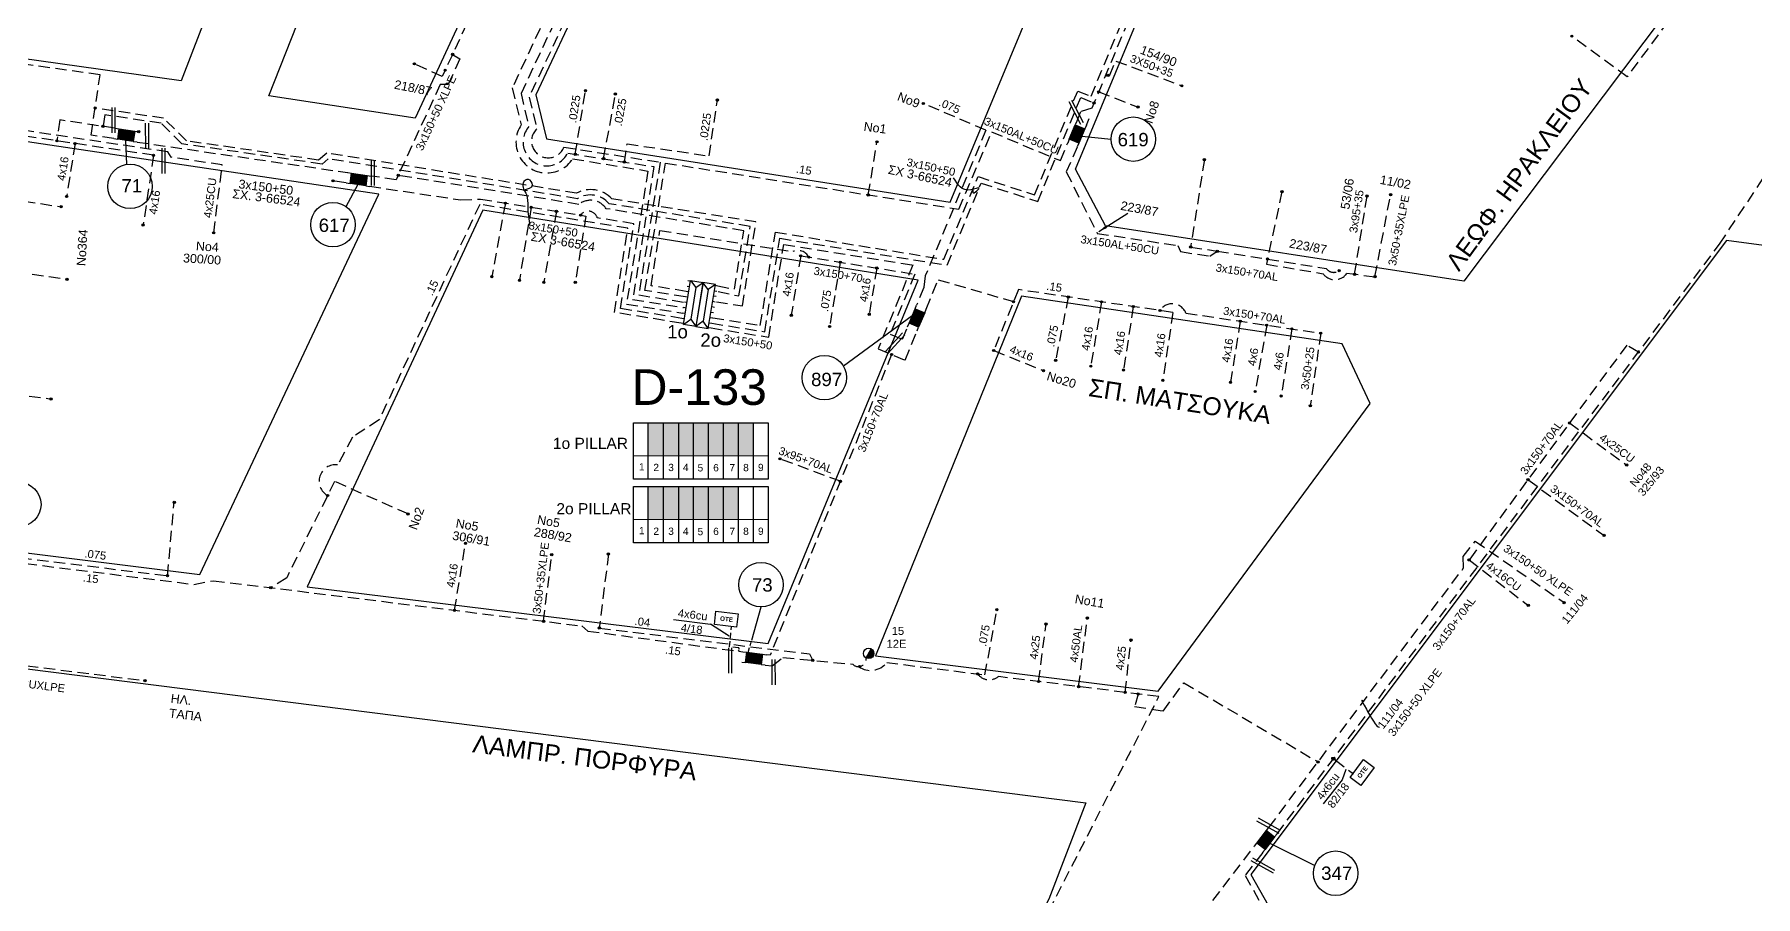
# Model space of a CAD drawing. Header units: millimetres. Extents: x 2910 to 3994, y 712 to 1224.
# Drawn here: x 3065.1 to 3258.7, y 977.4 to 1074.4 of the extents above; entities that cross this region are included whole.
import ezdxf
from ezdxf.enums import TextEntityAlignment as Align

# ---------------------------------------------------------------- set-up
doc = ezdxf.new("R2010")
doc.units = ezdxf.units.MM
doc.linetypes.add('DASHED', pattern=[19.05, 12.7, -6.35])
for name, color, linetype in [('.0225', 7, 'Continuous'), ('.04', 7, 'Continuous'), ('.075', 7, 'Continuous'), ('.15', 7, 'Continuous'), ('3x150+50', 7, 'Continuous'), ('3x150+50 XLPE', 7, 'Continuous'), ('3x150+70', 7, 'Continuous'), ('3x150+70AL', 7, 'Continuous'), ('3x150AL+50CU', 7, 'Continuous'), ('3x150AL+50CUXLPE', 7, 'Continuous'), ('3x50+25', 7, 'Continuous'), ('3X50+35', 7, 'Continuous'), ('3x50+35XLPE', 7, 'Continuous'), ('3x95+35', 7, 'Continuous'), ('3x95+70', 7, 'Continuous'), ('4x16', 7, 'Continuous'), ('4x16CU', 7, 'Continuous'), ('4x25', 7, 'Continuous'), ('4x25CU', 7, 'Continuous'), ('4x50AL', 7, 'Continuous'), ('4x6', 7, 'Continuous'), ('CHECK', 7, 'Continuous'), ('Link Box 4 Διευθύνσεων', 7, 'Continuous'), ('Pillar OTE', 7, 'Continuous'), ('text διευθύνσεων', 7, 'Continuous'), ('TEXT ΚΑΛΩΔΙΩΝ', 7, 'Continuous'), ('Άγνωστα', 7, 'Continuous'), ('Επιγραφές - Σχήματα', 7, 'Continuous'), ('Καλώδια ΧΤ   3x150AL+50CU', 7, 'Continuous'), ('Στύλος ΦΜ', 7, 'Continuous'), ('Στύλος ΦΜ @ 1', 7, 'Continuous'), ('Συνδέσεις', 7, 'Continuous'), ('Τομή', 7, 'Continuous'), ('Υποσταθμός πόλεως', 7, 'Continuous'), ('Υπόβαθρο ΔΕΗ', 7, 'Continuous'), ('Υπόγεια καλώδια Παροχών ΧΤ   4x50AL', 7, 'Continuous'), ('Υπόγεια καλώδια Παροχών ΧΤ   4x6', 7, 'Continuous')]:
    doc.layers.add(name, color=color, linetype=linetype)
doc.styles.get("Standard").update_dxf_attribs({"font": 'arial.ttf'})
doc.linetypes.add('SYN_LINE', pattern='A,0.5,-0.0001,["/\\/\\/\\/",Standard,S=0.1,R=0,X=0,Y=-0.05],-0.25', length=0.7501)
doc.dimstyles.new('ISO-25', dxfattribs={"dimtxt": 2.5, "dimasz": 2.5, "dimexe": 1.25, "dimexo": 0.625, "dimtad": 1, "dimtxsty": 'Standard', "dimcen": 2.5, "dimadec": 0, "dimazin": 0, "dimtfac": 1, "dimtmove": 0, "dimatfit": 3, "dimfxl": 1, "dimarcsym": 0})

# ---------------------------------------------------------------- blocks, each defined once
blk = doc.blocks.new('ΥΠΟΣΤΑΘΜΟΣ ΠΟΛΕΩΣ 9 ΑΝΑΧΩΡΗΣΕΩΝ')
at = {"layer": 'Υποσταθμός πόλεως', "ltscale": 40}
for p, q in [((-9.63, -2.82), (-9.63, -4)), ((-7.12, -2.82), (-7.12, -4)), ((-4.84, -2.82), (-4.84, -4)), ((-2.36, -2.82), (-2.36, -4)), ((0.09, -2.82), (0.09, -4)), ((2.55, -2.82), (2.55, -4)), ((5.02, -2.82), (5.02, -4)), ((7.48, -2.82), (7.48, -4)), ((9.61, -2.82), (9.61, -4))]:
    blk.add_line(p, q, dxfattribs=at)
blk.add_lwpolyline([(-10.02, 2.82), (10.02, 2.82), (10.02, -2.82), (-10.02, -2.82)], close=True, dxfattribs=at)
for points in [[(-7.21, 0), (-10.02, 2.82)], [(-10.02, -2.82), (-7.21, 0)], [(-7.21, 0), (7.21, 0)], [(7.21, 0), (10.02, 2.82)], [(10.02, -2.82), (7.21, 0)]]:
    blk.add_lwpolyline(points, dxfattribs=at)
at = {"layer": 'Υποσταθμός πόλεως', "linetype": 'SYN_LINE', "ltscale": 40, "flags": 1}
for tag, p in [('ΜΕΤΑΣΧΗΜΑΤΙΣΜΟΣ', (10.79, 1.71)), ('ΙΣΧΥΣ', (10.77, -1.08)), ('ΑΡΙΘΜΟΣ', (10.89, -3.8))]:
    blk.add_attdef(tag, p, '', height=1.8, dxfattribs=at)
blk = doc.blocks.new('LINK BOX 4 ΑΝΑΧΩΡΗΣΕΩΝ')
at = {"layer": 'Link Box 4 Διευθύνσεων', "ltscale": 40}
blk.add_hatch(color=256, dxfattribs=at).paths.add_polyline_path([(-3.54, 0), (-3.54, -4.67), (3.54, -4.67), (3.54, 0)])
for p, q in [((-3.54, 0), (-5.33, 0)), ((5.33, 0), (3.54, 0)), ((-3.54, -4.67), (-5.33, -4.67)), ((5.33, -4.67), (3.54, -4.67))]:
    blk.add_line(p, q, dxfattribs=at)
blk.add_lwpolyline([(-3.54, -4.67), (-3.54, 0), (3.54, 0), (3.54, -4.67)], close=True, dxfattribs=at)
blk = doc.blocks.new('_ΣΥΝΔΕΣΗ')
at = {"layer": 'Συνδέσεις', "linetype": 'SYN_LINE', "ltscale": 40}
blk.add_hatch(color=256, dxfattribs=at).paths.add_polyline_path([(0.5, -0.01, 1), (-0.5, -0.01, 1)])
at = {"layer": 'Συνδέσεις'}
blk.add_circle((0, -0.01), 0.5, dxfattribs=at)
blk = doc.blocks.new('ΥΠΑΡΧΩΝ ΤΣΙΜΕΝΤΕΝΙΟΣ ΣΤΥΛΟΣ')
at = {"layer": 'Στύλος ΦΜ'}
blk.add_hatch(color=7, dxfattribs=at).paths.add_polyline_path([(-1.29, -2.28, 0.574793), (2.62, 0, 0.268822), (1.3, 2.27)])
at = {"layer": 'Στύλος ΦΜ', "color": 7}
blk.add_line((-1.29, -2.28), (1.3, 2.27), dxfattribs=at)
blk.add_circle((0, 0), 2.62, dxfattribs=at)
at = {"layer": 'Στύλος ΦΜ', "flags": 4}
for tag, p in [('ΑΡΙΘΜΟΣ', (-4.68, 8.05)), ('ΤΥΠΟΣ', (-4.91, 3.03))]:
    blk.add_attdef(tag, p, '', height=4, dxfattribs=at)
blk = doc.blocks.new('ΤΟΜΗ')
at = {"layer": 'Τομή', "ltscale": 40}
for p, q in [((-5.7, 0), (17.1, 0)), ((-5.7, -2.8), (17.1, -2.8))]:
    blk.add_line(p, q, dxfattribs=at)
blk = doc.blocks.new('PILLAR ΟΤΕ')
at = {"layer": 'Pillar OTE', "ltscale": 40}
blk.add_lwpolyline([(-3.31, 2.02), (3.39, 2.02), (3.39, -1.99), (-3.31, -1.99)], close=True, dxfattribs=at)
at = {"layer": 'Pillar OTE', "insert": (-1.81, 0.71), "char_height": 1.3575, "width": 109.961, "attachment_point": 1}
blk.add_mtext('{\\fArial|b1|i0|c161|p34;OTE}', dxfattribs=at)
blk = doc.blocks.new('TSONTA XT1')
at = {"ltscale": 40}
h = blk.add_hatch(color=256, dxfattribs=at)
h.dxf.hatch_style = 1
h.paths.add_polyline_path([(595.96, 2487.66), (597.07, 2488.77), (595.96, 2489.87), (594.85, 2488.77)])
blk.add_lwpolyline([(594.85, 2488.77), (595.96, 2489.87), (597.07, 2488.77), (595.96, 2487.66)], close=True, dxfattribs=at)

msp = doc.modelspace()

# ---------------------------------------------------------------- hatches: boundary and pattern name
at = {"layer": 'Pillar OTE', "ltscale": 40}
h = msp.add_hatch(color=256, dxfattribs=at)
h.dxf.hatch_style = 1
h.paths.add_polyline_path([(3144.46, 1004.98), (3144.38, 1005.26), (3144.22, 1005.02)])
at = {"layer": 'Καλώδια ΧΤ   3x150AL+50CU', "lineweight": -3, "ltscale": 0.2}
h = msp.add_hatch(color=2, dxfattribs=at)
h.dxf.hatch_style = 1
h.paths.add_polyline_path([(3135.89, 1030.69), (3134.17, 1030.69), (3134.17, 1027.01), (3135.89, 1027)])
h = msp.add_hatch(color=173, dxfattribs=at)
h.dxf.hatch_style = 1
h.paths.add_polyline_path([(3135.89, 1027), (3137.61, 1027), (3137.61, 1030.69), (3135.89, 1030.69)])
h = msp.add_hatch(color=27, dxfattribs=at)
h.dxf.hatch_style = 1
h.paths.add_polyline_path([(3139.26, 1030.69), (3137.61, 1030.69), (3137.61, 1027), (3139.26, 1027)])
h = msp.add_hatch(color=151, dxfattribs=at)
h.dxf.hatch_style = 1
h.paths.add_polyline_path([(3139.26, 1027), (3140.96, 1027), (3140.96, 1030.68), (3139.26, 1030.69)])
h = msp.add_hatch(color=1, dxfattribs=at)
h.dxf.hatch_style = 1
h.paths.add_polyline_path([(3140.96, 1027), (3142.65, 1027), (3142.65, 1030.68), (3140.96, 1030.68)])
h = msp.add_hatch(color=5, dxfattribs=at)
h.dxf.hatch_style = 1
h.paths.add_polyline_path([(3142.62, 1027), (3144.32, 1027), (3144.32, 1030.68), (3142.62, 1030.68)])
h = msp.add_hatch(color=30, dxfattribs=at)
h.dxf.hatch_style = 1
h.paths.add_polyline_path([(3144.32, 1027), (3146.02, 1027), (3146.02, 1030.68), (3144.32, 1030.68)])
h = msp.add_hatch(color=173, dxfattribs=at)
h.dxf.hatch_style = 1
h.paths.add_polyline_path([(3135.89, 1023.52), (3134.17, 1023.52), (3134.17, 1019.84), (3135.89, 1019.84)])
h = msp.add_hatch(color=1, dxfattribs=at)
h.dxf.hatch_style = 1
h.paths.add_polyline_path([(3135.89, 1019.84), (3137.61, 1019.84), (3137.61, 1023.52), (3135.89, 1023.52)])
h = msp.add_hatch(color=85, dxfattribs=at)
h.dxf.hatch_style = 1
h.paths.add_polyline_path([(3139.26, 1023.52), (3137.61, 1023.52), (3137.61, 1019.84), (3139.26, 1019.83)])
h = msp.add_hatch(color=62, dxfattribs=at)
h.dxf.hatch_style = 1
h.paths.add_polyline_path([(3139.26, 1019.83), (3140.96, 1019.83), (3140.96, 1023.52), (3139.26, 1023.52)])
h = msp.add_hatch(color=6, dxfattribs=at)
h.dxf.hatch_style = 1
h.paths.add_polyline_path([(3140.96, 1019.83), (3142.65, 1019.83), (3142.65, 1023.52), (3140.96, 1023.52)])
h = msp.add_hatch(color=27, dxfattribs=at)
h.dxf.hatch_style = 1
h.paths.add_polyline_path([(3142.62, 1019.83), (3144.32, 1019.83), (3144.32, 1023.52), (3142.62, 1023.52)])

# ---------------------------------------------------------------- linework, layer by layer
at = {"layer": '.0225', "color": 2, "linetype": 'DASHED', "lineweight": -3, "ltscale": 0.1}
for points in [[(3125.97, 1060.89), (3127.1, 1068.05)], [(3129.15, 1060.39), (3130.48, 1067.67)], [(3131.49, 1060.02), (3131.79, 1062.06), (3141.03, 1060.7), (3141.95, 1067.01)]]:
    msp.add_lwpolyline(points, dxfattribs=at)
at = {"layer": '.04', "color": 27, "linetype": 'DASHED', "lineweight": -3, "ltscale": 0.1}
msp.add_lwpolyline([(3060.17, 1056.19), (3068.13, 1054.99)], dxfattribs=at)
at = {"layer": '.04', "color": 6, "linetype": 'DASHED', "lineweight": -3, "ltscale": 0.1}
msp.add_lwpolyline([(3129.69, 1015.95), (3128.67, 1007.61), (3152.31, 1004.7), (3152.67, 1003.98)], dxfattribs=at)
at = {"layer": '.075', "color": 85, "linetype": 'DASHED', "lineweight": -3, "ltscale": 0.1}
for points in [[(3172.15, 1063.6), (3165.11, 1066.6)], [(3181.42, 1044.84), (3180, 1037.73)]]:
    msp.add_lwpolyline(points, dxfattribs=at)
at = {"layer": '.075', "color": 30, "linetype": 'DASHED', "lineweight": -3, "ltscale": 0.1}
msp.add_lwpolyline([(3155.77, 1048.75), (3154.57, 1041.53)], dxfattribs=at)
at = {"layer": '.075', "color": 151, "linetype": 'DASHED', "lineweight": -3, "ltscale": 0.1}
msp.add_lwpolyline([(3062.78, 1015.03), (3063.54, 1015.52), (3080.09, 1013.5), (3080.84, 1021.75)], dxfattribs=at)
at = {"layer": '.075', "color": 6, "linetype": 'DASHED', "lineweight": -3, "ltscale": 0.1}
msp.add_lwpolyline([(3172.05, 1002.35), (3173.39, 1009.68)], dxfattribs=at)
at = {"layer": '.15', "color": 62, "linetype": 'DASHED', "lineweight": -3, "ltscale": 0.1}
msp.add_lwpolyline([(3074.05, 1062.66), (3071.5, 1063.04), (3072.51, 1069.82), (3061.77, 1071.33), (3070.48, 1142.78)], dxfattribs=at)
at = {"layer": '.15', "color": 5, "linetype": 'DASHED', "lineweight": -3, "ltscale": 0.1}
msp.add_lwpolyline([(3146.78, 1120.37), (3145.83, 1120.71), (3120.77, 1067.33), (3121.64, 1063.75, 1.255387), (3124.68, 1061.7), (3135.51, 1060), (3133.11, 1045.08), (3138.25, 1044.25)], format="xyb", dxfattribs=at)
at = {"layer": '.15', "color": 173, "linetype": 'DASHED', "lineweight": -3, "ltscale": 0.1}
msp.add_lwpolyline([(3141.43, 1116.41), (3118.88, 1068.36), (3119.88, 1064.19, 1.009174), (3125.67, 1060.38), (3134.13, 1059.01), (3131.73, 1044.05), (3138.05, 1043.04)], format="xyb", dxfattribs=at)
at = {"layer": '.15', "color": 2, "linetype": 'DASHED', "lineweight": -3, "ltscale": 0.1}
msp.add_lwpolyline([(3142.25, 1115.4), (3119.86, 1067.71), (3120.75, 1064.01, 1.124986), (3125.12, 1061.02), (3134.82, 1059.5), (3132.42, 1044.57), (3138.15, 1043.65)], format="xyb", dxfattribs=at)
at = {"layer": '.15', "color": 27, "linetype": 'DASHED', "lineweight": -3, "ltscale": 0.1}
for points in [[(3078.52, 1060.78), (3062.07, 1063.24), (3060.96, 1062.78), (3056.47, 1025.34), (3055.04, 1023.49), (3054.73, 1020.84)], [(3158.93, 1056.32), (3159.9, 1062.28)], [(3138.35, 1044.86), (3133.8, 1045.59), (3136.1, 1059.91), (3169.11, 1054.72)]]:
    msp.add_lwpolyline(points, dxfattribs=at)
at = {"layer": '.15', "color": 151, "linetype": 'DASHED', "lineweight": -3, "ltscale": 0.1}
for points in [[(3137.87, 1041.9), (3130.37, 1043.11), (3131.89, 1052.58), (3115.21, 1055.26), (3103.9, 1031.01), (3100.89, 1029.07), (3099.22, 1025.95, 0.831813), (3098.1, 1022.52, 63.849017)], [(3055.88, 1020.7), (3056.18, 1023.19, -1), (3057.48, 1023.04), (3056.59, 1015.8), (3083.06, 1012.52), (3085.26, 1012.94), (3126.7, 1007.85), (3127.38, 1007.27), (3144.83, 1004.94)]]:
    msp.add_lwpolyline(points, format="xyb", dxfattribs=at)
at = {"layer": '.15', "color": 85, "linetype": 'DASHED', "lineweight": -3, "ltscale": 0.1}
for points in [[(3165.44, 1043.49), (3166.8, 1046.79), (3175.26, 1044.32)], [(3193.19, 1043.11), (3175.81, 1045.67), (3173.03, 1038.83)]]:
    msp.add_lwpolyline(points, dxfattribs=at)
at = {"layer": '3x150+50', "color": 173, "linetype": 'DASHED', "lineweight": -3, "ltscale": 0.1}
msp.add_lwpolyline([(3141.42, 1042.5), (3146.78, 1041.64), (3148.47, 1052.13), (3167.42, 1049.09), (3171.28, 1058.38), (3177.64, 1056.33), (3182.48, 1067.98), (3183.99, 1067.42), (3196.91, 1098.49)], dxfattribs=at)
at = {"layer": '3x150+50', "color": 1, "linetype": 'DASHED', "lineweight": -3, "ltscale": 0.1}
for points in [[(3141.32, 1041.89), (3147.29, 1040.93), (3148.98, 1051.44), (3167.79, 1048.42), (3171.62, 1057.64), (3177.98, 1055.59), (3182.83, 1067.27), (3184.32, 1066.65)], [(3076.68, 1062.27), (3100.36, 1058.84)], [(3100.19, 1057.68), (3098.7, 1057.9)], [(3102.82, 1057.29), (3113.05, 1055.76), (3115.31, 1055.85), (3127.16, 1053.95)], [(3118.1, 1055.4), (3116.58, 1047.12)], [(3121, 1054.94), (3119.68, 1046.73)], [(3123.84, 1054.48), (3122.43, 1046.49)], [(3127.16, 1053.95), (3125.96, 1046.49)]]:
    msp.add_lwpolyline(points, dxfattribs=at)
at = {"layer": '3x150+50', "color": 62, "linetype": 'DASHED', "lineweight": -3, "ltscale": 0.1}
msp.add_lwpolyline([(3141.84, 1044.3), (3144.77, 1043.84), (3146.29, 1053.28), (3130.08, 1055.88, 0.339896), (3126.1, 1056.52), (3098, 1061.03), (3097.09, 1060.24), (3082.24, 1062.4), (3079.65, 1064.95), (3071.96, 1066.1)], format="xyb", dxfattribs=at)
at = {"layer": '3x150+50', "color": 27, "linetype": 'DASHED', "lineweight": -3, "ltscale": 0.1}
msp.add_lwpolyline([(3142.03, 1045.47), (3144.38, 1044.96), (3145.63, 1052.78), (3129.77, 1055.32, 0.380576), (3126.22, 1055.89), (3098.18, 1060.39), (3097.48, 1059.79), (3081.71, 1062.07), (3079.37, 1064.38), (3073.03, 1065.33), (3072.83, 1064.02)], format="xyb", dxfattribs=at)
msp.add_lwpolyline([(3074.22, 1063.82), (3067.99, 1064.75), (3067.64, 1062.41)], dxfattribs=at)
at = {"layer": '3x150+50', "color": 85, "linetype": 'DASHED', "lineweight": -3, "ltscale": 0.1}
for points in [[(3172.15, 1063.6), (3165.34, 1047.22), (3165.18, 1045.92), (3164.36, 1043.94)], [(3141.24, 1041.36), (3147.74, 1040.32), (3149.41, 1050.76), (3163.93, 1048.44), (3160.04, 1039), (3163.07, 1037.75), (3164.42, 1041.03)]]:
    msp.add_lwpolyline(points, dxfattribs=at)
at = {"layer": '3x150+50', "color": 6, "linetype": 'DASHED', "lineweight": -3, "ltscale": 0.1}
msp.add_lwpolyline([(3142, 1046.11), (3143.86, 1045.71), (3144.92, 1052.29), (3129.44, 1054.77, 0.440538), (3126.37, 1055.26), (3106.05, 1058.52)], format="xyb", dxfattribs=at)
at = {"layer": '3x150+50', "color": 1, "linetype": 'DASHED', "lineweight": -3, "ltscale": 0.1}
msp.add_lwpolyline([(3137.96, 1042.43), (3131.04, 1043.54), (3132.57, 1053.08), (3128.44, 1053.74, 0.628313), (3126.56, 1054.05)], format="xyb", dxfattribs=at)
at = {"layer": '3x150+50', "color": 30, "linetype": 'DASHED', "lineweight": -3, "ltscale": 0.1}
msp.add_lwpolyline([(3138.45, 1045.47), (3134.49, 1046.11), (3135.49, 1052.32), (3150.44, 1049.94, -0.401652), (3152.24, 1049.32, -189.256292)], format="xyb", dxfattribs=at)
at = {"layer": '3x150+50 XLPE', "color": 30, "linetype": 'DASHED', "lineweight": -3, "ltscale": 0.1}
msp.add_lwpolyline([(3247.69, 1081.36), (3248.17, 1082.07), (3252.28, 1080.47), (3244.29, 1069.6), (3238.07, 1074.18)], dxfattribs=at)
at = {"layer": '3x150+50 XLPE', "color": 6, "linetype": 'DASHED', "lineweight": -3, "ltscale": 0.1}
for points in [[(3112.16, 1072.13), (3112.96, 1071.61), (3111.66, 1068.73), (3110.78, 1068.74), (3105.81, 1058.02), (3103, 1058.44)], [(3110.99, 1069.62), (3107.87, 1071.07)], [(3203.99, 985.19), (3225.89, 1014.37), (3225.86, 1015.67), (3227.2, 1017.39), (3237.2, 1010.47)], [(3189.29, 1000.19), (3188.89, 998.8), (3192.09, 998.28), (3194.43, 1001.46), (3209.52, 992.56)]]:
    msp.add_lwpolyline(points, dxfattribs=at)
at = {"layer": '3x150+70', "color": 30, "linetype": 'DASHED', "lineweight": -3, "ltscale": 0.1}
msp.add_lwpolyline([(3151.33, 1049.47), (3164.16, 1047.41), (3161.37, 1040.67), (3162.77, 1040.1), (3163.34, 1041.47)], dxfattribs=at)
at = {"layer": '3x150+70AL', "color": 30, "linetype": 'DASHED', "lineweight": -3, "ltscale": 0.1}
for points in [[(3204.91, 984.47), (3254.69, 1050.79), (3268.12, 1071.03), (3252.88, 1079.33)], [(3245.57, 1038.64), (3244.24, 1039.43), (3226.51, 1015.28)], [(3233.13, 1024.3), (3241.7, 1018.02)]]:
    msp.add_lwpolyline(points, dxfattribs=at)
at = {"layer": '3x150+70AL', "color": 27, "linetype": 'DASHED', "lineweight": -3, "ltscale": 0.1}
msp.add_lwpolyline([(3195.19, 1050.46), (3198.19, 1049.99), (3210.44, 1048.06, 0.418266), (3211.9, 1047.81, 0.095825)], format="xyb", dxfattribs=at)
at = {"layer": '3x150+70AL', "color": 85, "linetype": 'DASHED', "lineweight": -3, "ltscale": 0.1}
msp.add_lwpolyline([(3191.74, 1043.32, -0.623229), (3194.65, 1043.03), (3209.82, 1040.77)], format="xyb", dxfattribs=at)
msp.add_lwpolyline([(3161.55, 1038.38), (3147.89, 1004.57), (3147.47, 1004.61)], dxfattribs=at)
at = {"layer": '3x150+70AL', "color": 6, "linetype": 'DASHED', "lineweight": -3, "ltscale": 0.1}
for points in [[(3147.33, 1003.45), (3148.12, 1003.36), (3149.33, 1004.29), (3157.18, 1003.55, 0.725455), (3158.68, 1004.25, -4.538296)], [(3157.85, 1003.27, 0.402179), (3161, 1003.74), (3172.05, 1002.35)], [(3082.13, 890.53), (3081.85, 885.56), (3132.39, 882.71), (3142.3, 902.43), (3142.7, 904.56), (3191.61, 999.9), (3173.56, 1002.16, -0.426893), (3171.22, 1002.46)]]:
    msp.add_lwpolyline(points, format="xyb", dxfattribs=at)
at = {"layer": '3x150+70AL', "color": 30, "linetype": 'DASHED', "lineweight": -3, "ltscale": 0.1}
msp.add_lwpolyline([(3179.81, 940.61, -0.61326), (3180.95, 942.94), (3197.68, 976.97), (3202.36, 983.07)], format="xyb", dxfattribs=at)
at = {"layer": '3x150+70AL', "color": 5, "linetype": 'DASHED', "lineweight": -3, "ltscale": 0.1}
msp.add_lwpolyline([(3203.29, 982.36), (3201.31, 979.79), (3212.72, 959.54, 0.546732), (3212.86, 956.46, -64.224948)], format="xyb", dxfattribs=at)
at = {"layer": '3x150AL+50CU', "color": 1, "linetype": 'DASHED', "lineweight": -3, "ltscale": 0.1}
msp.add_lwpolyline([(3200.15, 1099.76), (3198.39, 1100.49), (3184.09, 1066.08), (3182.81, 1065.66), (3182.38, 1064.62)], dxfattribs=at)
at = {"layer": '3x150AL+50CU', "color": 6, "linetype": 'DASHED', "lineweight": -3, "ltscale": 0.1}
msp.add_lwpolyline([(3120.95, 1088.08, -0.831198), (3118.55, 1085.91), (3110.99, 1069.62)], format="xyb", dxfattribs=at)
at = {"layer": '3x150AL+50CU', "color": 27, "linetype": 'DASHED', "lineweight": -3, "ltscale": 0.1}
for points in [[(3169.11, 1054.73), (3172.8, 1063.4), (3180.53, 1060.18), (3181.36, 1062.16)], [(3182.44, 1061.71), (3181.2, 1058.92), (3184.69, 1051.99), (3193.73, 1050.63), (3194.06, 1049.94), (3197.35, 1049.43), (3198.19, 1049.99)], [(3196.73, 1060.3), (3195.19, 1050.46)]]:
    msp.add_lwpolyline(points, dxfattribs=at)
at = {"layer": '3x150AL+50CUXLPE', "color": 151, "linetype": 'DASHED', "lineweight": -3, "ltscale": 0.1}
msp.add_lwpolyline([(3054.05, 1002.48), (3054.49, 1002.46), (3054.85, 1004.56), (3077.55, 1001.7)], dxfattribs=at)
at = {"layer": '3x50+25', "color": 85, "linetype": 'DASHED', "lineweight": -3, "ltscale": 0.1}
msp.add_lwpolyline([(3209.82, 1040.77), (3208.65, 1032.61)], dxfattribs=at)
at = {"layer": '3X50+35', "color": 1, "linetype": 'DASHED', "lineweight": -3, "ltscale": 0.1}
msp.add_lwpolyline([(3185.64, 1069.82), (3186.07, 1069.73), (3186.77, 1071.38), (3194.2, 1068.59)], dxfattribs=at)
at = {"layer": '3x50+35XLPE', "color": 27, "linetype": 'DASHED', "lineweight": -3, "ltscale": 0.1}
msp.add_lwpolyline([(3205.46, 1056.69), (3203.71, 1048.53), (3210.1, 1047.46, 0.522783), (3212.77, 1047.51), (3215.92, 1047.12), (3217.68, 1056.34)], format="xyb", dxfattribs=at)
at = {"layer": '3x50+35XLPE', "color": 151, "linetype": 'DASHED', "lineweight": -3, "ltscale": 0.1}
msp.add_lwpolyline([(3122.4, 1008.38), (3123.31, 1015.87)], dxfattribs=at)
at = {"layer": '3x95+35', "color": 27, "linetype": 'DASHED', "lineweight": -3, "ltscale": 0.1}
msp.add_lwpolyline([(3213.63, 1047.4), (3215.03, 1056.18)], dxfattribs=at)
at = {"layer": '3x95+70', "color": 85, "linetype": 'DASHED', "lineweight": -3, "ltscale": 0.1}
msp.add_lwpolyline([(3155.79, 1024.12), (3148.98, 1026.64)], dxfattribs=at)
at = {"layer": '4x16', "color": 1, "linetype": 'DASHED', "lineweight": -3, "ltscale": 0.1}
msp.add_lwpolyline([(3184.85, 1067.92), (3189.27, 1066.19)], dxfattribs=at)
at = {"layer": '4x16', "color": 27, "linetype": 'DASHED', "lineweight": -3, "ltscale": 0.1}
for points in [[(3069.7, 1062.1), (3068.74, 1056.15)], [(3078.52, 1060.78), (3077.35, 1052.94)], [(3059.22, 1048.25), (3068.78, 1046.83)], [(3056.99, 1034.71), (3067, 1033.37)]]:
    msp.add_lwpolyline(points, dxfattribs=at)
at = {"layer": '4x16', "color": 30, "linetype": 'DASHED', "lineweight": -3, "ltscale": 0.1}
for points in [[(3151.33, 1049.47), (3150.26, 1042.78)], [(3159.88, 1048.1), (3159.03, 1042.89)]]:
    msp.add_lwpolyline(points, dxfattribs=at)
at = {"layer": '4x16', "color": 85, "linetype": 'DASHED', "lineweight": -3, "ltscale": 0.1}
for points in [[(3185.16, 1044.29), (3183.96, 1037.06)], [(3188.73, 1043.77), (3187.64, 1036.62)], [(3193.19, 1043.11), (3192.06, 1035.48)], [(3200.77, 1042.12), (3199.67, 1035.25)], [(3173.03, 1038.83), (3178.64, 1036.55)]]:
    msp.add_lwpolyline(points, dxfattribs=at)
at = {"layer": '4x16', "color": 151, "linetype": 'DASHED', "lineweight": -3, "ltscale": 0.1}
msp.add_lwpolyline([(3112.38, 1009.61), (3113.62, 1017.15)], dxfattribs=at)
at = {"layer": '4x16CU', "color": 30, "linetype": 'DASHED', "lineweight": -3, "ltscale": 0.1}
msp.add_lwpolyline([(3226.51, 1015.28), (3233.17, 1010.16)], dxfattribs=at)
at = {"layer": '4x25', "color": 6, "linetype": 'DASHED', "lineweight": -3, "ltscale": 0.1}
for points in [[(3178.08, 1001.6), (3178.92, 1008.07)], [(3187.82, 1000.37), (3188.48, 1006.27)]]:
    msp.add_lwpolyline(points, dxfattribs=at)
at = {"layer": '4x25CU', "color": 62, "linetype": 'DASHED', "lineweight": -3, "ltscale": 0.1}
msp.add_lwpolyline([(3085.29, 1052.06), (3086.26, 1059.69), (3080.49, 1060.56), (3080.14, 1061.15), (3061.47, 1063.94)], dxfattribs=at)
at = {"layer": '4x25CU', "color": 30, "linetype": 'DASHED', "lineweight": -3, "ltscale": 0.1}
msp.add_lwpolyline([(3237.81, 1030.68), (3244.24, 1025.93)], dxfattribs=at)
at = {"layer": '4x50AL', "color": 6, "linetype": 'DASHED', "lineweight": -3, "ltscale": 0.1}
msp.add_lwpolyline([(3182.58, 1001.03), (3183.57, 1008.74)], dxfattribs=at)
at = {"layer": '4x6', "color": 85, "linetype": 'DASHED', "lineweight": -3, "ltscale": 0.1}
for points in [[(3203.74, 1041.68), (3202.45, 1034.22)], [(3206.57, 1041.26), (3205.37, 1033.69)]]:
    msp.add_lwpolyline(points, dxfattribs=at)
at = {"layer": 'CHECK', "color": 7, "linetype": 'Continuous', "lineweight": -3, "ltscale": 0.1}
msp.add_lwpolyline([(3183.46, 1064.17), (3183.76, 1064.91)], dxfattribs=at)
at = {"layer": 'CHECK', "color": 151, "linetype": 'DASHED', "lineweight": -3, "ltscale": 0.1}
msp.add_lwpolyline([(3107.15, 1020.44), (3098.89, 1024.1), (3093.5, 1013.27), (3091.71, 1012.14)], dxfattribs=at)
at = {"layer": 'Pillar OTE', "lineweight": -3, "ltscale": 40}
for points in [[(3132.51, 1024.37), (3132.51, 1030.69), (3147.68, 1030.68), (3147.68, 1024.35), (3132.51, 1024.37)], [(3134.17, 1024.36), (3134.17, 1030.69)], [(3135.89, 1024.36), (3135.89, 1030.69)], [(3137.61, 1024.36), (3137.61, 1030.69)], [(3139.26, 1024.36), (3139.26, 1030.69)], [(3140.96, 1024.36), (3140.96, 1030.68)], [(3142.65, 1024.36), (3142.65, 1030.68)], [(3144.32, 1024.35), (3144.32, 1030.68)], [(3146.02, 1024.35), (3146.02, 1030.68)], [(3132.51, 1027.01), (3147.68, 1026.99)], [(3132.51, 1017.2), (3132.51, 1023.52), (3147.68, 1023.52), (3147.68, 1017.18), (3132.51, 1017.2)], [(3134.17, 1017.2), (3134.17, 1023.52)], [(3135.89, 1017.2), (3135.89, 1023.52)], [(3137.61, 1017.19), (3137.61, 1023.52)], [(3139.26, 1017.19), (3139.26, 1023.52)], [(3140.96, 1017.19), (3140.96, 1023.52)], [(3142.65, 1017.19), (3142.65, 1023.52)], [(3144.32, 1017.19), (3144.32, 1023.52)], [(3146.02, 1017.19), (3146.02, 1023.52)], [(3132.51, 1019.84), (3147.68, 1019.83)]]:
    msp.add_lwpolyline(points, dxfattribs=at)
at = {"layer": 'TEXT ΚΑΛΩΔΙΩΝ', "color": 7, "linetype": 'Continuous', "ltscale": 0.1}
msp.add_lwpolyline([(3137.03, 1008.56), (3141.18, 1008.05)], dxfattribs=at)
msp.add_open_spline([(3214.68, 999.29), (3214.49, 999.55), (3214.39, 999.46), (3214.6, 999.11), (3216.16, 996.32), (3216.42, 996.48)], degree=3, dxfattribs=at)
at = {"layer": 'Υπόβαθρο ΔΕΗ', "linetype": 'Continuous', "lineweight": -3}
for points in [[(3107.05, 1135.1), (3081.64, 1069.14), (3063.47, 1071.7), (3072.83, 1148.53), (3107.05, 1135.1)], [(3199.01, 1099.55), (3250.62, 1079.47), (3225.92, 1046.62), (3185.62, 1052.86), (3182.24, 1059.21), (3199.01, 1099.55)], [(3147.65, 1005.88), (3164.53, 1046.74), (3115.57, 1054.59), (3095.8, 1012.25), (3147.65, 1005.88)], [(3255.46, 1051.21), (3201.95, 979.91), (3226.99, 935.58), (3288.43, 967.52), (3278.98, 996.93), (3274.44, 1011.14), (3261.92, 1050.34), (3255.46, 1051.21)], [(3212.23, 1039.59), (3176.15, 1044.92), (3159.73, 1004.5), (3191.52, 1000.51), (3215.4, 1032.85), (3212.23, 1039.59)], [(3043.9, 888.89), (3047.3, 944.1), (3055.07, 1004.17), (3183.41, 987.94), (3179.25, 977.12), (3167.95, 955.33), (3145.85, 912.17), (3131.67, 883.95), (3043.9, 888.89)]]:
    msp.add_lwpolyline(points, dxfattribs=at)
for points in [[(3135.54, 1124.4), (3107.97, 1064.94), (3091.51, 1067.46), (3116.77, 1131.42)], [(3188.2, 1103.77), (3146.21, 1120.1), (3121.54, 1067.56), (3122.73, 1062.61), (3168.13, 1055.49)], [(3083.72, 1013.65), (3103.85, 1056.39), (3061.56, 1062.71), (3056.08, 1017.07)]]:
    msp.add_lwpolyline(points, close=True, dxfattribs=at)
at = {"layer": 'Υπόβαθρο ΔΕΗ', "lineweight": -3}
for points in [[(3075.37, 1062.47), (3075.47, 1059.75)], [(3182.95, 1062.94), (3186.23, 1062.59)], [(3101.51, 1057.48), (3100.17, 1055)], [(3163.85, 1042.71), (3156.14, 1037.06)], [(3145.81, 1006.26), (3146.86, 1009.98)], [(3145.42, 1004.86), (3145.58, 1005.41)], [(3145.65, 1005.66), (3145.75, 1006.03)], [(3204.1, 983.42), (3209.14, 980.89)]]:
    msp.add_lwpolyline(points, dxfattribs=at)
for centre in [(3188.73, 1062.59), (3075.88, 1057.28), (3098.71, 1052.97), (3153.99, 1035.77), (3063.37, 1021.51), (3146.86, 1012.48), (3211.49, 980.04)]:
    msp.add_circle(centre, 2.5, dxfattribs=at)
at = {"layer": 'Υπόβαθρο ΔΕΗ', "linetype": 'Continuous', "lineweight": -3}
for points in [[(3120.11, 1056.87), (3121.15, 1057.47), (3120.71, 1058.07), (3120.09, 1057.64), (3120.46, 1056.37), (3120.61, 1055), (3120.86, 1052.81)], [(3170.68, 1056.93), (3170.73, 1056.54), (3170.98, 1056.66), (3171.39, 1057.09), (3170.45, 1056.89), (3168.53, 1058.26)]]:
    msp.add_spline(points, degree=3, dxfattribs=at)
at = {"layer": 'Υπόγεια καλώδια Παροχών ΧΤ   4x6', "color": 151, "linetype": 'DASHED', "lineweight": -3, "ltscale": 0.05}
msp.add_lwpolyline([(3144.38, 1005.26, 0.583355), (3144.3, 1005.39), (3143.33, 1005.51), (3143.53, 1007.76)], format="xyb", dxfattribs=at)
at = {"layer": 'Υπόγεια καλώδια Παροχών ΧΤ   4x6', "color": 30, "linetype": 'DASHED', "ltscale": 0.1}
msp.add_lwpolyline([(3211.43, 992.78), (3211.43, 992.78), (3213.5, 991.22)], dxfattribs=at)

# ---------------------------------------------------------------- block references
at = {"layer": 'Link Box 4 Διευθύνσεων', "lineweight": -3}
for p, xscale, yscale, zscale, rotation in [((3075.37, 1062.47), 0.2499999999999997, 0.2499999999999997, 0.2499999999999997, 171.499918835537), ((3181.87, 1063.39), 0.2499999999999997, 0.2499999999999997, 0.2499999999999997, 67.42064908684506), ((3101.51, 1057.48), 0.2499999999999997, 0.2499999999999997, 0.2499999999999997, 171.499918835537), ((3164.93, 1042.26), 0.2499999999999996, 0.2499999999999996, 0.2499999999999996, 247.5547664140246), ((3146.01, 1003.62), 0.2499999999999997, 0.2499999999999997, 0.2499999999999997, 173.0005384606369), ((3204.1, 983.42), 0.2499999999999996, 0.2499999999999996, 0.2499999999999996, 232.4618545188491)]:
    msp.add_blockref('LINK BOX 4 ΑΝΑΧΩΡΗΣΕΩΝ', p, dxfattribs=dict(at, xscale=xscale, yscale=yscale, zscale=zscale, rotation=rotation))
at = {"layer": 'Pillar OTE', "xscale": 0.375, "yscale": 0.375, "zscale": 0.375}
for p, rotation in [((3142.93, 1008.61), 353.1161300012694), ((3214.49, 991.35), 53)]:
    msp.add_blockref('PILLAR ΟΤΕ', p, dxfattribs=dict(at, rotation=rotation))
at = {"layer": 'Στύλος ΦΜ @ 1', "lineweight": -3, "ltscale": 40}
ref = msp.add_blockref('ΥΠΑΡΧΩΝ ΤΣΙΜΕΝΤΕΝΙΟΣ ΣΤΥΛΟΣ', (3158.97, 1004.76), dxfattribs=dict(at, xscale=0.225, yscale=0.225, zscale=0.225))
ref.add_attrib('ΤΥΠΟΣ', '12E', dxfattribs={"layer": 'Στύλος ΦΜ', "height": 0.9, "flags": 4}).set_placement((3160.98, 1005.12), align=Align.BOTTOM_LEFT)
ref.add_attrib('ΑΡΙΘΜΟΣ', '15', (3161.56, 1006.84), dxfattribs={"layer": 'Στύλος ΦΜ', "height": 0.9, "flags": 4})
at = {"layer": 'Συνδέσεις', "lineweight": -3, "xscale": 0.25, "yscale": 0.25, "zscale": 0.25}
for p in [(3238.07, 1074.18), (3107.87, 1071.07), (3112.16, 1072.14), (3111.33, 1070.35), (3185.86, 1069.78), (3127.11, 1068.05), (3130.48, 1067.67), (3141.95, 1067.01), (3184.85, 1067.92), (3194.2, 1068.59), (3071.96, 1066.1), (3165.11, 1066.6), (3184.31, 1066.65), (3189.27, 1066.2), (3072.83, 1064.03), (3076.86, 1063.43), (3067.64, 1062.41), (3069.7, 1062.1), (3125.97, 1060.89), (3159.9, 1062.29), (3078.52, 1060.78), (3129.15, 1060.39), (3131.49, 1060.03), (3196.73, 1060.3), (3098.7, 1057.91), (3106.05, 1058.52), (3068.74, 1056.15), (3118.1, 1055.4), (3158.93, 1056.32), (3205.46, 1056.7), (3215.03, 1056.19), (3217.68, 1056.34), (3068.13, 1054.99), (3121, 1054.94), (3123.84, 1054.48), (3126.56, 1054.05), (3077.35, 1052.95), (3085.29, 1052.06), (3151.33, 1049.47), (3152.24, 1049.32), (3195.2, 1050.46), (3198.19, 1049.99), (3155.77, 1048.76), (3159.88, 1048.1), (3203.83, 1049.11), (3211.9, 1047.81), (3213.63, 1047.4), (3068.78, 1046.83), (3116.58, 1047.12), (3119.69, 1046.73), (3122.43, 1046.5), (3125.97, 1046.49), (3215.92, 1047.12), (3175.26, 1044.32), (3181.42, 1044.85), (3185.16, 1044.3), (3188.73, 1043.77), (3150.26, 1042.78), (3154.57, 1041.53), (3159.03, 1042.89), (3191.74, 1043.33), (3200.77, 1042.12), (3203.74, 1041.68), (3206.57, 1041.26), (3209.82, 1040.78), (3161.55, 1038.38), (3173.03, 1038.83), (3180, 1037.73), (3245.57, 1038.64), (3178.64, 1036.56), (3183.96, 1037.06), (3187.64, 1036.63), (3192.06, 1035.48), (3199.67, 1035.25), (3202.45, 1034.22), (3067, 1033.37), (3205.37, 1033.7), (3208.65, 1032.61), (3237.81, 1030.68), (3148.99, 1026.64), (3155.79, 1024.12), (3233.13, 1024.3), (3244.24, 1025.94), (3098.1, 1022.52), (3080.85, 1021.75), (3107.15, 1020.44), (3113.62, 1017.15), (3241.7, 1018.03), (3123.31, 1015.87), (3129.69, 1015.95), (3226.51, 1015.28), (3080.09, 1013.51), (3091.71, 1012.15), (3112.38, 1009.61), (3173.39, 1009.68), (3183.57, 1008.74), (3233.17, 1010.16), (3237.2, 1010.48), (3122.4, 1008.38), (3128.67, 1007.61), (3178.92, 1008.07), (3188.48, 1006.27), (3152.67, 1003.98), (3157.95, 1003.29), (3077.55, 1001.7), (3171.22, 1002.46), (3178.08, 1001.6), (3182.58, 1001.03), (3187.82, 1000.38), (3189.29, 1000.19), (3209.52, 992.56)]:
    msp.add_blockref('_ΣΥΝΔΕΣΗ', p, dxfattribs=at)
at = {"layer": 'Συνδέσεις', "xscale": 0.2, "yscale": 0.2, "zscale": 0.2, "rotation": 53.10977477516483}
msp.add_blockref('TSONTA XT1', (3537.8, 598.79), dxfattribs=at)
at = {"layer": 'Τομή', "lineweight": -3, "zscale": 0.2499999999999997}
for p, xscale, yscale, rotation in [((3182.5, 1064.89), 0.1250000000000577, 0.1250000000000577, 117.2189709594841), ((3073.86, 1064), 0.125, 0.125, 90.11322909684746), ((3077.64, 1062.26), 0.125, 0.125, 90.11322909684746), ((3079.48, 1059.45), 0.125, 0.125, 90.11322909684746), ((3103.03, 1058.1), 0.125, 0.125, 90.11322909684746), ((3161.33, 1039.24), 0.125, 0.125, 47.8500602102018), ((3143.23, 1003.25), 0.125, 0.125, 90.11322909684746), ((3148.12, 1001.94), 0.125, 0.125, 90.11322909684746), ((3204.51, 984.87), 0.125, 0.125, 150.9608012212655), ((3203.87, 980.39), 0.125, 0.125, 150.9608012212655)]:
    msp.add_blockref('ΤΟΜΗ', p, dxfattribs=dict(at, xscale=xscale, yscale=yscale, rotation=rotation))
at = {"layer": 'Υποσταθμός πόλεως', "lineweight": -3, "yscale": 0.2499999999999996, "zscale": 0.2499999999999996}
for p, xscale, rotation in [((3139.24, 1044.12), 0.2499999999999996, 260.8900443544538), ((3140.63, 1043.89), -0.2499999999999996, 80.89004435445895)]:
    msp.add_blockref('ΥΠΟΣΤΑΘΜΟΣ ΠΟΛΕΩΣ 9 ΑΝΑΧΩΡΗΣΕΩΝ', p, dxfattribs=dict(at, xscale=xscale, rotation=rotation))

# ---------------------------------------------------------------- texts
at = {"lineweight": -3, "ltscale": 30, "char_height": 0.817, "width": 5.6286, "attachment_point": 1}
for s, insert in [('1', (3133.13, 1026.15)), ('2', (3134.75, 1026.08)), ('3', (3136.42, 1026.08)), ('4', (3138.07, 1026.08)), ('5', (3139.72, 1026.04)), ('6', (3141.48, 1026.05)), ('7', (3143.3, 1026.05)), ('8', (3144.85, 1026.07)), ('9', (3146.52, 1026.08)), ('1', (3133.13, 1018.98)), ('2', (3134.75, 1018.91)), ('3', (3136.42, 1018.91)), ('4', (3138.07, 1018.91)), ('5', (3139.72, 1018.87)), ('6', (3141.48, 1018.89)), ('7', (3143.3, 1018.89)), ('8', (3144.85, 1018.9)), ('9', (3146.52, 1018.91))]:
    msp.add_mtext(s, dxfattribs=dict(at, insert=insert))
at = {"layer": 'text διευθύνσεων', "color": 7, "linetype": 'Continuous', "lineweight": -3, "ltscale": 0.1}
for s, rotation, p in [('ΛΕΩΦ. ΗΡΑΚΛΕΙΟΥ', 53.9166, (3232.14, 1058.61)), ('ΣΠ. ΜΑΤΣΟΥΚΑ', 351.198, (3193.98, 1033.12)), ('ΛΑΜΠΡ. ΠΟΡΦΥΡΑ', 352.7907, (3127.03, 993.05))]:
    msp.add_text(s, height=2, rotation=rotation, dxfattribs=at).set_placement(p, align=Align.MIDDLE_CENTER)
at = {"layer": 'TEXT ΚΑΛΩΔΙΩΝ', "color": 7, "linetype": 'Continuous', "lineweight": -3, "ltscale": 0.1}
for s, rotation, p in [('3X50+35', 339.3931, (3190.8, 1070.83)), ('3x150+50 XLPE', 65.1206, (3110.29, 1065.54)), ('.0225', 81.0061, (3125.87, 1065.99)), ('.0225', 79.6392, (3131.02, 1065.63)), ('.075', 336.9552, (3168.07, 1066.32)), ('.0225', 81.6406, (3140.6, 1063.98)), ('3x150AL+50CU', 337.4206, (3176.15, 1062.98)), ('4x16', 80.8762, (3068.33, 1059.27)), ('.15', 351.0758, (3151.69, 1059.14)), ('3x150+50', 347.9512, (3165.98, 1059.45)), ('4x25CU', 82.7034, (3084.88, 1055.99)), ('4x16', 81.4999, (3078.64, 1055.49)), ('3x95+35', 80.9888, (3213.84, 1054.47)), ('3x50+35XLPE', 79, (3218.6, 1052.34)), ('3x150+50', 350.89, (3123.49, 1052.48)), ('3x150AL+50CU', 351.4405, (3187.22, 1050.7)), ('4x16', 80.89, (3149.9, 1046.27)), ('3x150+70', 350.89, (3155.54, 1047.37)), ('3x150+70AL', 351.0615, (3201.53, 1047.62)), ('.15', 64.9745, (3109.84, 1045.88)), ('.075', 80.5854, (3154.14, 1044.41)), ('4x16', 80.8036, (3158.57, 1045.64)), ('.15', 351.6194, (3179.85, 1045.98)), ('3x150+70AL', 351.5316, (3202.37, 1042.79)), ('3x150+50', 350.89, (3145.38, 1039.79)), ('.075', 78.6761, (3179.63, 1040.46)), ('4x16', 80.5907, (3183.56, 1040.17)), ('4x16', 81.3702, (3187.19, 1039.66)), ('4x16', 81.6194, (3191.73, 1039.42)), ('4x16', 80.9191, (3199.33, 1038.83)), ('4x16', 337.888, (3176.17, 1038.53)), ('4x6', 80.1616, (3202.21, 1038.1)), ('4x6', 80.9476, (3205.08, 1037.62)), ('3x50+25', 81.862, (3208.34, 1036.82)), ('3x150+70AL', 68.0005, (3159.44, 1030.76)), ('3x150+70AL', 53.7207, (3234.65, 1027.89)), ('4x25CU', 323.5591, (3243.16, 1027.85)), ('3x95+70AL', 339.694, (3151.9, 1026.51)), ('No48', 50.818, (3245.81, 1024.84)), ('325/93', 50.818, (3246.98, 1024.14)), ('3x150+70AL', 323.7879, (3238.67, 1021.35)), ('3x50+35XLPE', 83.0613, (3122.09, 1013.25)), ('3x150+50 XLPE', 325.3555, (3234.28, 1014.13)), ('.075', 353.0677, (3071.98, 1015.87)), ('4x16', 80.6734, (3112.11, 1013.52)), ('4x16CU', 322.4439, (3230.39, 1013.43)), ('.15', 352.9463, (3071.47, 1013.19)), ('3x150+70AL', 53.1098, (3224.81, 1008.12)), ('111/04', 50.818, (3238.4, 1009.77)), ('.04', 353.0005, (3133.52, 1008.31)), ('.075', 79.6624, (3171.95, 1006.77)), ('4x50AL', 82.7169, (3182.29, 1005.86)), ('.15', 352.3732, (3136.96, 1005.08)), ('4x25', 82.5832, (3177.67, 1005.44)), ('4x25', 83.6855, (3187.34, 1004.22)), ('3x150+50 XLPE', 53.1098, (3220.41, 999.26)), ('3x150AL+50CUXLPE', 352.821, (3062.55, 1001.57)), ('111/04', 53, (3217.65, 997.99))]:
    msp.add_text(s, height=0.9, rotation=rotation, dxfattribs=at).set_placement(p, align=Align.MIDDLE_CENTER)
at = {"layer": 'TEXT ΚΑΛΩΔΙΩΝ', "color": 7, "linetype": 'Continuous', "lineweight": -3, "ltscale": 0.1, "char_height": 0.9, "attachment_point": 1, "rotation": 353}
for s, insert in [('4x6cu', (3137.57, 1009.76)), ('4/18', (3137.9, 1008.12))]:
    msp.add_mtext_dynamic_manual_height_columns(s, width=1.8, gutter_width=12.5, heights=[0.118], dxfattribs=dict(at, insert=insert))
at = {"layer": 'Άγνωστα', "color": 7, "lineweight": -3, "char_height": 1, "attachment_point": 1}
for s, insert, width, rotation in [('154/90', (3189.77, 1073.18), 10.6074, 339), ('No9', (3162.45, 1067.92), 1.8, 339.1182), ('No8', (3189.91, 1064.59), 10.6074, 71.1478), ('No1', (3158.49, 1064.53), 1.8, 352.6616), ('ΣΧ 3-66524', (3161.28, 1059.7), 10.6074, 348), ('3x150+50', (3088.16, 1058.07), 10.6074, 352.8143), ('53/06', (3212.04, 1054.8), 10.6074, 81), ('11/02', (3216.6, 1058.56), 10.6074, 349.71), ('ΣΧ. 3-66524', (3087.47, 1056.97), 10.6074, 352.8143), ('223/87', (3187.42, 1055.64), 10.6074, 349.71), ('No364', (3069.86, 1048.36), 10.6074, 86.4253), ('ΣΧ 3-66524', (3121.06, 1052.17), 10.6074, 350.3931), ('223/87', (3206.39, 1051.4), 10.6074, 349.71), ('300/00', (3081.88, 1049.74), 10.6074, 356.4253), ('No4', (3083.33, 1051.09), 10.6074, 356.4253), ('No20', (3179.21, 1036.48), 10.6074, 343.1019), ('No2', (3107.18, 1018.91), 10.6074, 69.7924), ('306/91', (3112.25, 1018.54), 10.6074, 350.3931), ('No5', (3112.63, 1019.92), 10.6074, 350.3931), ('288/92', (3121.42, 1018.94), 10.6074, 350.3931), ('No5', (3121.79, 1020.32), 10.6074, 350.3931), ('No11', (3182.27, 1011.4), 10.6074, 350.3931)]:
    msp.add_mtext(s, dxfattribs=dict(at, insert=insert, width=width, rotation=rotation))
at = {"layer": 'Άγνωστα', "color": 7, "lineweight": -3}
note = msp.add_mtext_dynamic_manual_height_columns('218/87\\P', width=1.8, gutter_width=0, heights=[0.73, 0], dxfattribs=dict(at, insert=(3103.96, 1069.61), char_height=1, attachment_point=1, rotation=348.8011))
at = {"layer": 'Άγνωστα', "color": 7, "lineweight": -3, "width": 4.551914400963142e-14, "attachment_point": 1}
for s, insert, char_height in [('619', (3186.97, 1063.29), 1.5), ('71', (3074.91, 1058.1), 1.5), ('617', (3097.1, 1053.66), 1.5), ('1o', (3136.3, 1041.69), 1.5), ('2o', (3140.03, 1040.74), 1.5), ('897', (3152.49, 1036.32), 1.5), ('1o PILLAR', (3123.45, 1029.01), 1.25), ('2o PILLAR', (3123.84, 1021.66), 1.25), ('73', (3145.84, 1013.21), 1.5), ('347', (3209.87, 980.79), 1.5)]:
    msp.add_mtext(s, dxfattribs=dict(at, insert=insert, char_height=char_height))
at = {"layer": 'Άγνωστα', "color": 7, "lineweight": -3}
note = msp.add_mtext_dynamic_manual_height_columns('ΗΛ. ', width=1.8, gutter_width=0, heights=[0.73, 0], dxfattribs=dict(at, insert=(3078.74, 1000.43), char_height=1, attachment_point=1, rotation=353.2005))
for column, words in zip(note.columns.linked_columns, ['ΤΑΠΑ']):
    column.text = words
at = {"layer": 'Υπόβαθρο ΔΕΗ', "lineweight": -3, "insert": (3132.31, 1036.71), "char_height": 4, "width": 84.6573, "attachment_point": 1}
msp.add_mtext('D-133', dxfattribs=at)
at = {"layer": 'Υπόγεια καλώδια Παροχών ΧΤ   4x50AL', "color": 7, "ltscale": 0.2, "char_height": 0.9, "attachment_point": 1, "rotation": 53}
for s, insert in [('4x6cu', (3209.26, 988.75)), ('82/18', (3210.49, 987.8))]:
    msp.add_mtext_dynamic_manual_height_columns(s, width=1.8, gutter_width=12.5, heights=[0.118], dxfattribs=dict(at, insert=insert))

# ---------------------------------------------------------------- leaders
at = {"layer": 'Επιγραφές - Σχήματα', "lineweight": -3, "ltscale": 40}
msp.add_leader([(3184.86, 1052.2), (3188.11, 1054.26)], dimstyle='ISO-25', override={"dimasz": 1, "dimtad": 0}, dxfattribs=at)
at = {"layer": 'Επιγραφές - Σχήματα', "ltscale": 40}
msp.add_leader([(3143.29, 1006.69), (3141.18, 1008.05)], dimstyle='ISO-25', override={"dimasz": 0.5, "dimtad": 0}, dxfattribs=at)
at = {"layer": 'Επιγραφές - Σχήματα'}
msp.add_leader([(3212.64, 991.71), (3212.24, 990.54), (3210.11, 987.83)], dimstyle='ISO-25', override={"dimasz": 0.1, "dimgap": 0.625, "dimtad": 0}, dxfattribs=at)

doc.saveas('drawing.dxf')
